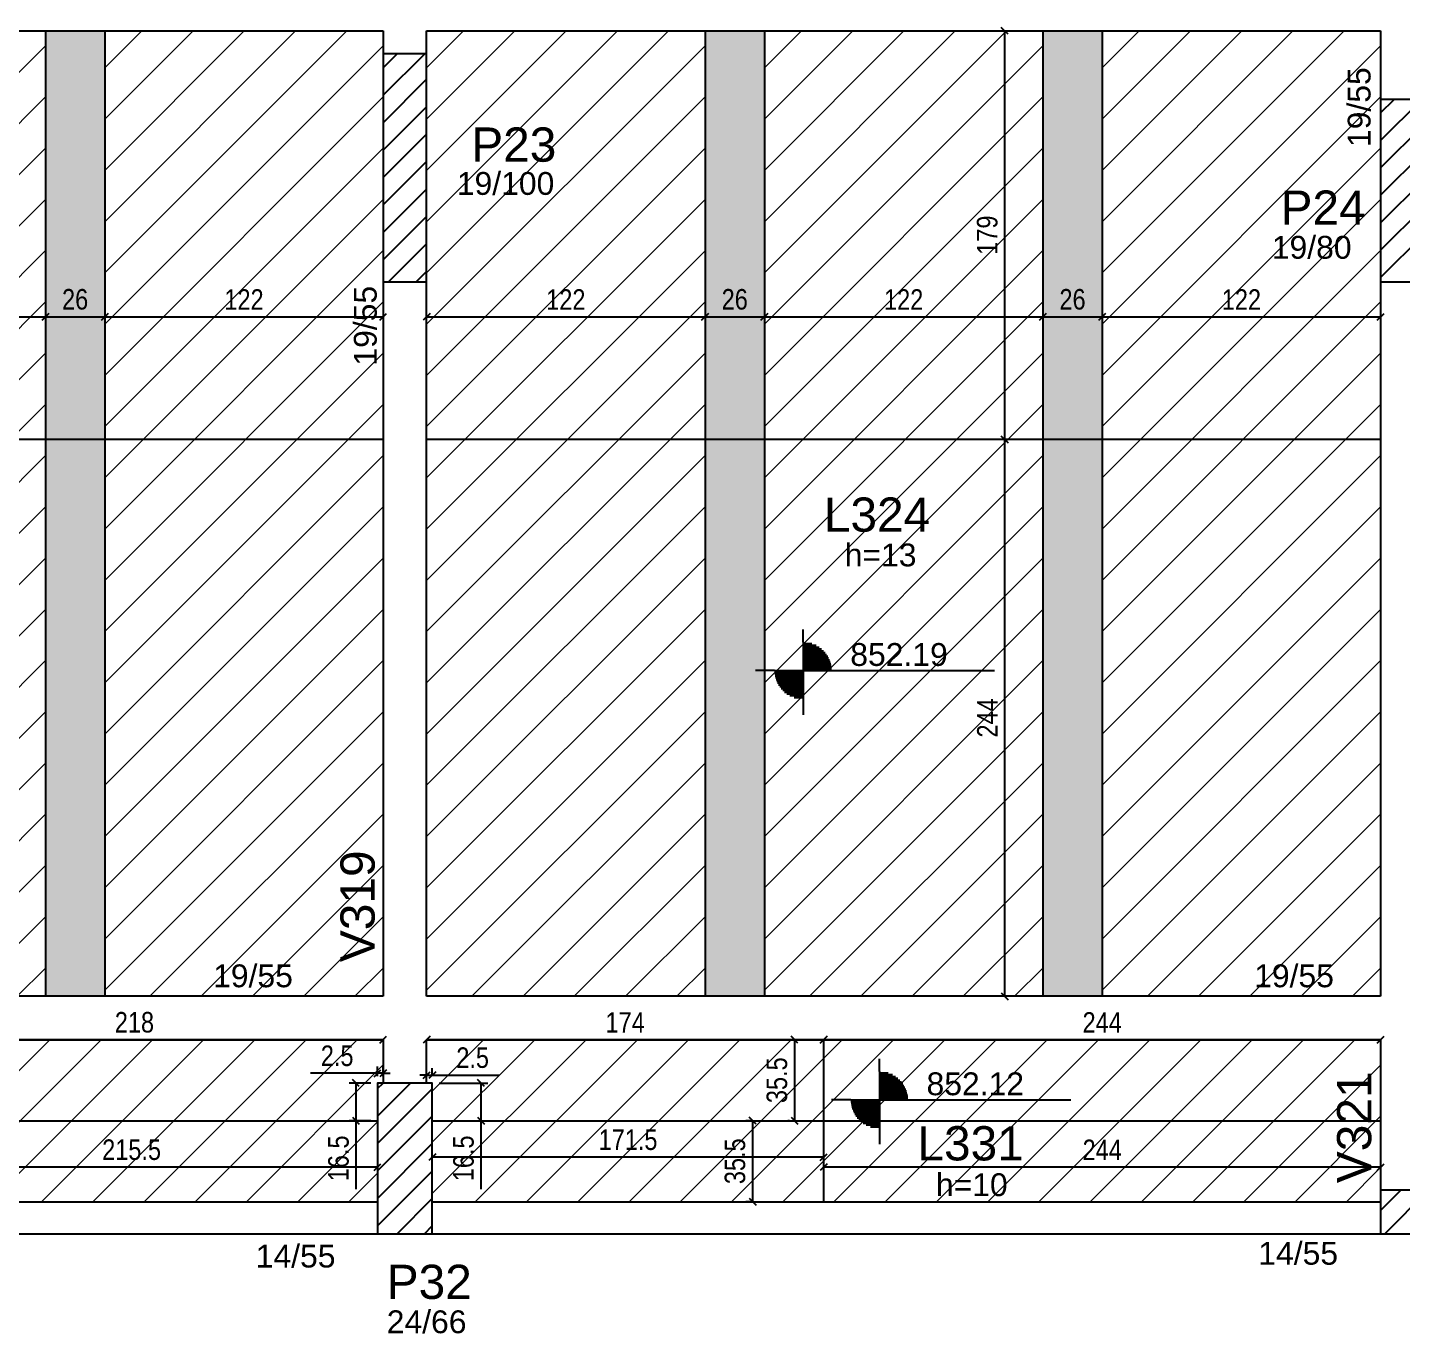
# Model space of a CAD drawing. Header units: millimetres. Extents: x 2659 to 6265, y 1520 to 2860.
# Drawn here: x 4740 to 5342, y 1520 to 2092 of the extents above; entities that cross this region are included whole.
import ezdxf

# ---------------------------------------------------------------- set-up
doc = ezdxf.new("R2010")
doc.units = ezdxf.units.MM
for name, color, linetype in [('3', 3, 'Continuous'), ('4', 4, 'Continuous'), ('7', 7, 'Continuous'), ('9', 9, 'Continuous'), ('Painéis', 200, 'Continuous')]:
    doc.layers.add(name, color=color, linetype=linetype)
doc.layers.add('Hachura', color=251, linetype='Continuous', lineweight=9)
doc.layers.add('REAPROVEITAMENTO', color=251, linetype='Continuous', lineweight=9)
doc.styles.add('COTA TECNICA-50', font='techl___.ttf', dxfattribs={"height": 9})
doc.styles.get("Standard").update_dxf_attribs({"font": 'arial.ttf'})
doc.dimstyles.new('COTA PAINEL-50', dxfattribs={"dimtxt": 9, "dimasz": 3, "dimexe": 3, "dimexo": 3, "dimgap": 3, "dimtad": 1, "dimdec": 1, "dimzin": 12, "dimdsep": 46, "dimtxsty": 'COTA TECNICA-50', "dimblk1": 'OBLIQUE', "dimblk2": 'OBLIQUE', "dimsah": 1, "dimcen": 0.9, "dimclrd": 4, "dimclre": 4, "dimclrt": 240, "dimadec": 1, "dimazin": 3, "dimtfac": 1, "dimtdec": 1, "dimtmove": 0, "dimatfit": 3, "dimfxl": 1, "dimtolj": 1, "dimtzin": 12, "dimarcsym": 0})

# ---------------------------------------------------------------- blocks, each defined once
blk = doc.blocks.new('_Oblique')
at = {"color": 0, "linetype": 'ByBlock', "lineweight": -2}
blk.add_line((-0.5, -0.5), (0.5, 0.5), dxfattribs=at)
blk = doc.blocks.new('*D76')
at = {"layer": 'Defpoints', "color": 0, "transparency": 16777216}
for p in [(4626.08, 1965.69), (4748.08, 1965.69), (4748.08, 1965.69)]:
    blk.add_point(p, dxfattribs=at)
at = {"layer": 'Painéis', "color": 4, "lineweight": -2, "transparency": 16777216}
blk.add_line((4626.08, 1965.69), (4748.08, 1965.69), dxfattribs=at)
at = {"layer": 'Painéis', "color": 4, "lineweight": -2, "transparency": 16777216, "xscale": 3, "yscale": 3, "zscale": 3, "rotation": 180}
blk.add_blockref('_Oblique', (4626.08, 1965.69), dxfattribs=at)
at = {"layer": 'Painéis', "color": 4, "lineweight": -2, "transparency": 16777216, "xscale": 3, "yscale": 3, "zscale": 3}
blk.add_blockref('_Oblique', (4748.08, 1965.69), dxfattribs=at)
at = {"layer": 'Painéis', "color": 240, "transparency": 16777216, "insert": (4687.08, 1973.24), "char_height": 9, "attachment_point": 5, "style": 'COTA TECNICA-50'}
blk.add_mtext('\\A1;122', dxfattribs=at)
blk = doc.blocks.new('*D77')
at = {"layer": 'Defpoints', "color": 0, "transparency": 16777216}
for p in [(4748.08, 1965.69), (4774.08, 1965.69), (4774.08, 1965.69)]:
    blk.add_point(p, dxfattribs=at)
at = {"layer": 'Painéis', "color": 4, "lineweight": -2, "transparency": 16777216}
blk.add_line((4748.08, 1965.69), (4774.08, 1965.69), dxfattribs=at)
at = {"layer": 'Painéis', "color": 4, "lineweight": -2, "transparency": 16777216, "xscale": 3, "yscale": 3, "zscale": 3, "rotation": 180}
blk.add_blockref('_Oblique', (4748.08, 1965.69), dxfattribs=at)
at = {"layer": 'Painéis', "color": 4, "lineweight": -2, "transparency": 16777216, "xscale": 3, "yscale": 3, "zscale": 3}
blk.add_blockref('_Oblique', (4774.08, 1965.69), dxfattribs=at)
at = {"layer": 'Painéis', "color": 240, "transparency": 16777216, "insert": (4761.08, 1973.28), "char_height": 9, "attachment_point": 5, "style": 'COTA TECNICA-50'}
blk.add_mtext('\\A1;26', dxfattribs=at)
blk = doc.blocks.new('*D78')
at = {"layer": 'Defpoints', "color": 0, "transparency": 16777216}
for p in [(4774.08, 1965.69), (4896.07, 1965.69), (4896.07, 1965.69)]:
    blk.add_point(p, dxfattribs=at)
at = {"layer": 'Painéis', "color": 4, "lineweight": -2, "transparency": 16777216}
blk.add_line((4774.08, 1965.69), (4896.07, 1965.69), dxfattribs=at)
at = {"layer": 'Painéis', "color": 4, "lineweight": -2, "transparency": 16777216, "xscale": 3, "yscale": 3, "zscale": 3, "rotation": 180}
blk.add_blockref('_Oblique', (4774.08, 1965.69), dxfattribs=at)
at = {"layer": 'Painéis', "color": 4, "lineweight": -2, "transparency": 16777216, "xscale": 3, "yscale": 3, "zscale": 3}
blk.add_blockref('_Oblique', (4896.07, 1965.69), dxfattribs=at)
at = {"layer": 'Painéis', "color": 240, "transparency": 16777216, "insert": (4835.07, 1973.24), "char_height": 9, "attachment_point": 5, "style": 'COTA TECNICA-50'}
blk.add_mtext('\\A1;122', dxfattribs=at)
blk = doc.blocks.new('*D81')
at = {"layer": 'Defpoints', "color": 0, "transparency": 16777216}
for p in [(4915.07, 1965.69), (5037.08, 1965.69), (5037.08, 1965.69)]:
    blk.add_point(p, dxfattribs=at)
at = {"layer": 'Painéis', "color": 4, "lineweight": -2, "transparency": 16777216}
blk.add_line((4915.07, 1965.69), (5037.08, 1965.69), dxfattribs=at)
at = {"layer": 'Painéis', "color": 4, "lineweight": -2, "transparency": 16777216, "xscale": 3, "yscale": 3, "zscale": 3, "rotation": 180}
blk.add_blockref('_Oblique', (4915.07, 1965.69), dxfattribs=at)
at = {"layer": 'Painéis', "color": 4, "lineweight": -2, "transparency": 16777216, "xscale": 3, "yscale": 3, "zscale": 3}
blk.add_blockref('_Oblique', (5037.08, 1965.69), dxfattribs=at)
at = {"layer": 'Painéis', "color": 240, "transparency": 16777216, "insert": (4976.07, 1973.24), "char_height": 9, "attachment_point": 5, "style": 'COTA TECNICA-50'}
blk.add_mtext('\\A1;122', dxfattribs=at)
blk = doc.blocks.new('*D82')
at = {"layer": 'Defpoints', "color": 0, "transparency": 16777216}
for p in [(5037.08, 1965.69), (5063.08, 1965.69), (5063.08, 1965.69)]:
    blk.add_point(p, dxfattribs=at)
at = {"layer": 'Painéis', "color": 4, "lineweight": -2, "transparency": 16777216}
blk.add_line((5037.08, 1965.69), (5063.08, 1965.69), dxfattribs=at)
at = {"layer": 'Painéis', "color": 4, "lineweight": -2, "transparency": 16777216, "xscale": 3, "yscale": 3, "zscale": 3, "rotation": 180}
blk.add_blockref('_Oblique', (5037.08, 1965.69), dxfattribs=at)
at = {"layer": 'Painéis', "color": 4, "lineweight": -2, "transparency": 16777216, "xscale": 3, "yscale": 3, "zscale": 3}
blk.add_blockref('_Oblique', (5063.08, 1965.69), dxfattribs=at)
at = {"layer": 'Painéis', "color": 240, "transparency": 16777216, "insert": (5050.08, 1973.28), "char_height": 9, "attachment_point": 5, "style": 'COTA TECNICA-50'}
blk.add_mtext('\\A1;26', dxfattribs=at)
blk = doc.blocks.new('*D83')
at = {"layer": 'Defpoints', "color": 0, "transparency": 16777216}
for p in [(5063.08, 1965.69), (5185.08, 1965.69), (5185.08, 1965.69)]:
    blk.add_point(p, dxfattribs=at)
at = {"layer": 'Painéis', "color": 4, "lineweight": -2, "transparency": 16777216}
blk.add_line((5063.08, 1965.69), (5185.08, 1965.69), dxfattribs=at)
at = {"layer": 'Painéis', "color": 4, "lineweight": -2, "transparency": 16777216, "xscale": 3, "yscale": 3, "zscale": 3, "rotation": 180}
blk.add_blockref('_Oblique', (5063.08, 1965.69), dxfattribs=at)
at = {"layer": 'Painéis', "color": 4, "lineweight": -2, "transparency": 16777216, "xscale": 3, "yscale": 3, "zscale": 3}
blk.add_blockref('_Oblique', (5185.08, 1965.69), dxfattribs=at)
at = {"layer": 'Painéis', "color": 240, "transparency": 16777216, "insert": (5124.08, 1973.24), "char_height": 9, "attachment_point": 5, "style": 'COTA TECNICA-50'}
blk.add_mtext('\\A1;122', dxfattribs=at)
blk = doc.blocks.new('*D84')
at = {"layer": 'Defpoints', "color": 0, "transparency": 16777216}
for p in [(5185.08, 1965.69), (5211.08, 1965.69), (5211.08, 1965.69)]:
    blk.add_point(p, dxfattribs=at)
at = {"layer": 'Painéis', "color": 4, "lineweight": -2, "transparency": 16777216}
blk.add_line((5185.08, 1965.69), (5211.08, 1965.69), dxfattribs=at)
at = {"layer": 'Painéis', "color": 4, "lineweight": -2, "transparency": 16777216, "xscale": 3, "yscale": 3, "zscale": 3, "rotation": 180}
blk.add_blockref('_Oblique', (5185.08, 1965.69), dxfattribs=at)
at = {"layer": 'Painéis', "color": 4, "lineweight": -2, "transparency": 16777216, "xscale": 3, "yscale": 3, "zscale": 3}
blk.add_blockref('_Oblique', (5211.08, 1965.69), dxfattribs=at)
at = {"layer": 'Painéis', "color": 240, "transparency": 16777216, "insert": (5198.08, 1973.28), "char_height": 9, "attachment_point": 5, "style": 'COTA TECNICA-50'}
blk.add_mtext('\\A1;26', dxfattribs=at)
blk = doc.blocks.new('*D85')
at = {"layer": 'Defpoints', "color": 0, "transparency": 16777216}
for p in [(5211.08, 1965.69), (5333.07, 1965.69), (5333.07, 1965.69)]:
    blk.add_point(p, dxfattribs=at)
at = {"layer": 'Painéis', "color": 4, "lineweight": -2, "transparency": 16777216}
blk.add_line((5211.08, 1965.69), (5333.07, 1965.69), dxfattribs=at)
at = {"layer": 'Painéis', "color": 4, "lineweight": -2, "transparency": 16777216, "xscale": 3, "yscale": 3, "zscale": 3, "rotation": 180}
blk.add_blockref('_Oblique', (5211.08, 1965.69), dxfattribs=at)
at = {"layer": 'Painéis', "color": 4, "lineweight": -2, "transparency": 16777216, "xscale": 3, "yscale": 3, "zscale": 3}
blk.add_blockref('_Oblique', (5333.07, 1965.69), dxfattribs=at)
at = {"layer": 'Painéis', "color": 240, "transparency": 16777216, "insert": (5272.07, 1973.24), "char_height": 9, "attachment_point": 5, "style": 'COTA TECNICA-50'}
blk.add_mtext('\\A1;122', dxfattribs=at)
blk = doc.blocks.new('*D86')
at = {"layer": 'Defpoints', "color": 0, "transparency": 16777216}
for p in [(5168.33, 2090.94), (5168.33, 1911.94), (5168.33, 1911.94)]:
    blk.add_point(p, dxfattribs=at)
at = {"layer": 'Painéis', "color": 4, "lineweight": -2, "transparency": 16777216}
blk.add_line((5168.33, 2090.94), (5168.33, 1911.94), dxfattribs=at)
at = {"layer": 'Painéis', "color": 4, "lineweight": -2, "transparency": 16777216, "xscale": 3, "yscale": 3, "zscale": 3}
for p, rotation in [((5168.33, 2090.94), 90), ((5168.33, 1911.94), 270)]:
    blk.add_blockref('_Oblique', p, dxfattribs=dict(at, rotation=rotation))
at = {"layer": 'Painéis', "color": 240, "transparency": 16777216, "insert": (5160.73, 2001.44), "char_height": 9, "attachment_point": 5, "rotation": 90, "style": 'COTA TECNICA-50'}
blk.add_mtext('\\A1;179', dxfattribs=at)
blk = doc.blocks.new('*D87')
at = {"layer": 'Defpoints', "color": 0, "transparency": 16777216}
for p in [(5168.33, 1911.94), (5168.33, 1667.94), (5168.33, 1667.94)]:
    blk.add_point(p, dxfattribs=at)
at = {"layer": 'Painéis', "color": 4, "lineweight": -2, "transparency": 16777216}
blk.add_line((5168.33, 1911.94), (5168.33, 1667.94), dxfattribs=at)
at = {"layer": 'Painéis', "color": 4, "lineweight": -2, "transparency": 16777216, "xscale": 3, "yscale": 3, "zscale": 3}
for p, rotation in [((5168.33, 1911.94), 90), ((5168.33, 1667.94), 270)]:
    blk.add_blockref('_Oblique', p, dxfattribs=dict(at, rotation=rotation))
at = {"layer": 'Painéis', "color": 240, "transparency": 16777216, "insert": (5160.76, 1789.94), "char_height": 9, "attachment_point": 5, "rotation": 90, "style": 'COTA TECNICA-50'}
blk.add_mtext('\\A1;244', dxfattribs=at)
blk = doc.blocks.new('*D109')
at = {"layer": 'Defpoints', "color": 0, "transparency": 16777216}
for p in [(4678.07, 1593.1), (4678.07, 1593.1), (4893.57, 1593.1)]:
    blk.add_point(p, dxfattribs=at)
at = {"layer": 'Painéis', "color": 4, "lineweight": -2, "transparency": 16777216}
blk.add_line((4893.57, 1593.1), (4678.07, 1593.1), dxfattribs=at)
at = {"layer": 'Painéis', "color": 4, "lineweight": -2, "transparency": 16777216, "xscale": 3, "yscale": 3, "zscale": 3, "rotation": 180}
blk.add_blockref('_Oblique', (4678.07, 1593.1), dxfattribs=at)
at = {"layer": 'Painéis', "color": 4, "lineweight": -2, "transparency": 16777216, "xscale": 3, "yscale": 3, "zscale": 3}
blk.add_blockref('_Oblique', (4893.57, 1593.1), dxfattribs=at)
at = {"layer": 'Painéis', "color": 240, "transparency": 16777216, "insert": (4785.82, 1600.69), "char_height": 9, "attachment_point": 5, "style": 'COTA TECNICA-50'}
blk.add_mtext('\\A1;215.5', dxfattribs=at)
blk = doc.blocks.new('*D206')
at = {"layer": 'Defpoints', "color": 0, "transparency": 16777216}
for p in [(4678.07, 1648.94), (4678.07, 1648.94), (4896.07, 1648.94)]:
    blk.add_point(p, dxfattribs=at)
at = {"layer": 'Painéis', "color": 4, "lineweight": -2, "transparency": 16777216}
blk.add_line((4896.07, 1648.94), (4678.07, 1648.94), dxfattribs=at)
at = {"layer": 'Painéis', "color": 4, "lineweight": -2, "transparency": 16777216, "xscale": 3, "yscale": 3, "zscale": 3, "rotation": 180}
blk.add_blockref('_Oblique', (4678.07, 1648.94), dxfattribs=at)
at = {"layer": 'Painéis', "color": 4, "lineweight": -2, "transparency": 16777216, "xscale": 3, "yscale": 3, "zscale": 3}
blk.add_blockref('_Oblique', (4896.07, 1648.94), dxfattribs=at)
at = {"layer": 'Painéis', "color": 240, "transparency": 16777216, "insert": (4787.07, 1656.52), "char_height": 9, "attachment_point": 5, "style": 'COTA TECNICA-50'}
blk.add_mtext('\\A1;218', dxfattribs=at)
blk = doc.blocks.new('*D52')
at = {"layer": 'Defpoints', "color": 0, "transparency": 16777216}
for p in [(4893.57, 1634.24), (4893.57, 1629.94), (4896.07, 1629.94)]:
    blk.add_point(p, dxfattribs=at)
at = {"layer": 'Painéis', "color": 4, "lineweight": -2, "transparency": 16777216}
for p, q in [((4893.57, 1634.24), (4864.21, 1634.24)), ((4893.57, 1632.94), (4893.57, 1637.24)), ((4896.07, 1634.24), (4893.57, 1634.24)), ((4896.07, 1632.94), (4896.07, 1637.24)), ((4896.07, 1634.24), (4899.07, 1634.24))]:
    blk.add_line(p, q, dxfattribs=at)
at = {"layer": 'Painéis', "color": 4, "lineweight": -2, "transparency": 16777216, "xscale": 3, "yscale": 3, "zscale": 3}
blk.add_blockref('_Oblique', (4893.57, 1634.24), dxfattribs=at)
at = {"layer": 'Painéis', "color": 4, "lineweight": -2, "transparency": 16777216, "xscale": 3, "yscale": 3, "zscale": 3, "rotation": 180}
blk.add_blockref('_Oblique', (4896.07, 1634.24), dxfattribs=at)
at = {"layer": 'Painéis', "color": 240, "transparency": 16777216, "insert": (4875.89, 1641.84), "char_height": 9, "attachment_point": 5, "style": 'COTA TECNICA-50'}
blk.add_mtext('\\A1;2.5', dxfattribs=at)
blk = doc.blocks.new('*D192')
at = {"layer": 'Defpoints', "color": 0, "transparency": 16777216}
for p in [(4893.57, 1629.94), (4884.1, 1613.44), (4893.57, 1613.44)]:
    blk.add_point(p, dxfattribs=at)
at = {"layer": 'Painéis', "color": 4, "lineweight": -2, "transparency": 16777216}
for p, q in [((4890.57, 1629.94), (4881.1, 1629.94)), ((4884.1, 1629.94), (4884.1, 1613.44)), ((4890.57, 1613.44), (4881.1, 1613.44)), ((4884.1, 1613.44), (4884.1, 1583.47))]:
    blk.add_line(p, q, dxfattribs=at)
at = {"layer": 'Painéis', "color": 4, "lineweight": -2, "transparency": 16777216, "xscale": 3, "yscale": 3, "zscale": 3}
for p, rotation in [((4884.1, 1629.94), 90), ((4884.1, 1613.44), 270)]:
    blk.add_blockref('_Oblique', p, dxfattribs=dict(at, rotation=rotation))
at = {"layer": 'Painéis', "color": 240, "transparency": 16777216, "insert": (4876.5, 1596.95), "char_height": 9, "attachment_point": 5, "rotation": 90, "style": 'COTA TECNICA-50'}
blk.add_mtext('\\A1;16.5', dxfattribs=at)
blk = doc.blocks.new('*D53')
at = {"layer": 'Defpoints', "color": 0, "transparency": 16777216}
for p in [(5089.07, 1593.1), (5089.07, 1593.1), (5333.07, 1593.1)]:
    blk.add_point(p, dxfattribs=at)
at = {"layer": 'Painéis', "color": 4, "lineweight": -2, "transparency": 16777216}
blk.add_line((5333.07, 1593.1), (5089.07, 1593.1), dxfattribs=at)
at = {"layer": 'Painéis', "color": 4, "lineweight": -2, "transparency": 16777216, "xscale": 3, "yscale": 3, "zscale": 3, "rotation": 180}
blk.add_blockref('_Oblique', (5089.07, 1593.1), dxfattribs=at)
at = {"layer": 'Painéis', "color": 4, "lineweight": -2, "transparency": 16777216, "xscale": 3, "yscale": 3, "zscale": 3}
blk.add_blockref('_Oblique', (5333.07, 1593.1), dxfattribs=at)
at = {"layer": 'Painéis', "color": 240, "transparency": 16777216, "insert": (5211.07, 1600.66), "char_height": 9, "attachment_point": 5, "style": 'COTA TECNICA-50'}
blk.add_mtext('\\A1;244', dxfattribs=at)
blk = doc.blocks.new('*D54')
at = {"layer": 'Defpoints', "color": 0, "transparency": 16777216}
for p in [(4917.57, 1597.46), (4917.57, 1597.46), (5089.07, 1597.46)]:
    blk.add_point(p, dxfattribs=at)
at = {"layer": 'Painéis', "color": 4, "lineweight": -2, "transparency": 16777216}
blk.add_line((5089.07, 1597.46), (4917.57, 1597.46), dxfattribs=at)
at = {"layer": 'Painéis', "color": 4, "lineweight": -2, "transparency": 16777216, "xscale": 3, "yscale": 3, "zscale": 3, "rotation": 180}
blk.add_blockref('_Oblique', (4917.57, 1597.46), dxfattribs=at)
at = {"layer": 'Painéis', "color": 4, "lineweight": -2, "transparency": 16777216, "xscale": 3, "yscale": 3, "zscale": 3}
blk.add_blockref('_Oblique', (5089.07, 1597.46), dxfattribs=at)
at = {"layer": 'Painéis', "color": 240, "transparency": 16777216, "insert": (5003.32, 1605.06), "char_height": 9, "attachment_point": 5, "style": 'COTA TECNICA-50'}
blk.add_mtext('\\A1;171.5', dxfattribs=at)
blk = doc.blocks.new('*D55')
at = {"layer": 'Defpoints', "color": 0, "transparency": 16777216}
for p in [(5077.04, 1648.94), (5076.28, 1613.44), (5077.04, 1613.44)]:
    blk.add_point(p, dxfattribs=at)
at = {"layer": 'Painéis', "color": 4, "lineweight": -2, "transparency": 16777216}
for p, q in [((5074.04, 1648.94), (5073.28, 1648.94)), ((5076.28, 1648.94), (5076.28, 1613.44)), ((5074.04, 1613.44), (5073.28, 1613.44))]:
    blk.add_line(p, q, dxfattribs=at)
at = {"layer": 'Painéis', "color": 4, "lineweight": -2, "transparency": 16777216, "xscale": 3, "yscale": 3, "zscale": 3}
for p, rotation in [((5076.28, 1648.94), 90), ((5076.28, 1613.44), 270)]:
    blk.add_blockref('_Oblique', p, dxfattribs=dict(at, rotation=rotation))
at = {"layer": 'Painéis', "color": 240, "transparency": 16777216, "insert": (5068.59, 1631.19), "char_height": 9, "attachment_point": 5, "rotation": 90, "style": 'COTA TECNICA-50'}
blk.add_mtext('\\A1;35.5', dxfattribs=at)
blk = doc.blocks.new('*D56')
at = {"layer": 'Defpoints', "color": 0, "transparency": 16777216}
for p in [(5059.8, 1613.44), (5057.91, 1577.94), (5059.8, 1577.94)]:
    blk.add_point(p, dxfattribs=at)
at = {"layer": 'Painéis', "color": 4, "lineweight": -2, "transparency": 16777216}
for p, q in [((5056.8, 1613.44), (5054.91, 1613.44)), ((5057.91, 1613.44), (5057.91, 1577.94)), ((5056.8, 1577.94), (5054.91, 1577.94))]:
    blk.add_line(p, q, dxfattribs=at)
at = {"layer": 'Painéis', "color": 4, "lineweight": -2, "transparency": 16777216, "xscale": 3, "yscale": 3, "zscale": 3}
for p, rotation in [((5057.91, 1613.44), 90), ((5057.91, 1577.94), 270)]:
    blk.add_blockref('_Oblique', p, dxfattribs=dict(at, rotation=rotation))
at = {"layer": 'Painéis', "color": 240, "transparency": 16777216, "insert": (5050.21, 1595.69), "char_height": 9, "attachment_point": 5, "rotation": 90, "style": 'COTA TECNICA-50'}
blk.add_mtext('\\A1;35.5', dxfattribs=at)
blk = doc.blocks.new('*D193')
at = {"layer": 'Defpoints', "color": 0, "transparency": 16777216}
for p in [(5089.07, 1648.94), (5089.07, 1648.94), (5333.07, 1648.94)]:
    blk.add_point(p, dxfattribs=at)
at = {"layer": 'Painéis', "color": 4, "lineweight": -2, "transparency": 16777216}
blk.add_line((5333.07, 1648.94), (5089.07, 1648.94), dxfattribs=at)
at = {"layer": 'Painéis', "color": 4, "lineweight": -2, "transparency": 16777216, "xscale": 3, "yscale": 3, "zscale": 3, "rotation": 180}
blk.add_blockref('_Oblique', (5089.07, 1648.94), dxfattribs=at)
at = {"layer": 'Painéis', "color": 4, "lineweight": -2, "transparency": 16777216, "xscale": 3, "yscale": 3, "zscale": 3}
blk.add_blockref('_Oblique', (5333.07, 1648.94), dxfattribs=at)
at = {"layer": 'Painéis', "color": 240, "transparency": 16777216, "insert": (5211.07, 1656.5), "char_height": 9, "attachment_point": 5, "style": 'COTA TECNICA-50'}
blk.add_mtext('\\A1;244', dxfattribs=at)
blk = doc.blocks.new('*D57')
at = {"layer": 'Defpoints', "color": 0, "transparency": 16777216}
for p in [(4915.07, 1648.94), (4915.07, 1648.94), (5089.07, 1648.94)]:
    blk.add_point(p, dxfattribs=at)
at = {"layer": 'Painéis', "color": 4, "lineweight": -2, "transparency": 16777216}
blk.add_line((5089.07, 1648.94), (4915.07, 1648.94), dxfattribs=at)
at = {"layer": 'Painéis', "color": 4, "lineweight": -2, "transparency": 16777216, "xscale": 3, "yscale": 3, "zscale": 3, "rotation": 180}
blk.add_blockref('_Oblique', (4915.07, 1648.94), dxfattribs=at)
at = {"layer": 'Painéis', "color": 4, "lineweight": -2, "transparency": 16777216, "xscale": 3, "yscale": 3, "zscale": 3}
blk.add_blockref('_Oblique', (5089.07, 1648.94), dxfattribs=at)
at = {"layer": 'Painéis', "color": 240, "transparency": 16777216, "insert": (5002.07, 1656.5), "char_height": 9, "attachment_point": 5, "style": 'COTA TECNICA-50'}
blk.add_mtext('\\A1;174', dxfattribs=at)
blk = doc.blocks.new('*D58')
at = {"layer": 'Defpoints', "color": 0, "transparency": 16777216}
for p in [(4917.57, 1633.42), (4915.07, 1629.94), (4917.57, 1629.94)]:
    blk.add_point(p, dxfattribs=at)
at = {"layer": 'Painéis', "color": 4, "lineweight": -2, "transparency": 16777216}
for p, q in [((4915.07, 1633.42), (4912.07, 1633.42)), ((4915.07, 1632.94), (4915.07, 1636.42)), ((4915.07, 1633.42), (4917.57, 1633.42)), ((4917.57, 1632.94), (4917.57, 1636.42)), ((4917.57, 1633.42), (4946.92, 1633.42))]:
    blk.add_line(p, q, dxfattribs=at)
at = {"layer": 'Painéis', "color": 4, "lineweight": -2, "transparency": 16777216, "xscale": 3, "yscale": 3, "zscale": 3}
blk.add_blockref('_Oblique', (4915.07, 1633.42), dxfattribs=at)
at = {"layer": 'Painéis', "color": 4, "lineweight": -2, "transparency": 16777216, "xscale": 3, "yscale": 3, "zscale": 3, "rotation": 180}
blk.add_blockref('_Oblique', (4917.57, 1633.42), dxfattribs=at)
at = {"layer": 'Painéis', "color": 240, "transparency": 16777216, "insert": (4935.24, 1641.02), "char_height": 9, "attachment_point": 5, "style": 'COTA TECNICA-50'}
blk.add_mtext('\\A1;2.5', dxfattribs=at)
blk = doc.blocks.new('*D194')
at = {"layer": 'Defpoints', "color": 0, "transparency": 16777216}
for p in [(4917.57, 1629.94), (4917.57, 1613.44), (4938.87, 1613.44)]:
    blk.add_point(p, dxfattribs=at)
at = {"layer": 'Painéis', "color": 4, "lineweight": -2, "transparency": 16777216}
for p, q in [((4920.57, 1629.94), (4941.87, 1629.94)), ((4938.87, 1629.94), (4938.87, 1613.44)), ((4920.57, 1613.44), (4941.87, 1613.44)), ((4938.87, 1613.44), (4938.87, 1583.47))]:
    blk.add_line(p, q, dxfattribs=at)
at = {"layer": 'Painéis', "color": 4, "lineweight": -2, "transparency": 16777216, "xscale": 3, "yscale": 3, "zscale": 3}
for p, rotation in [((4938.87, 1629.94), 90), ((4938.87, 1613.44), 270)]:
    blk.add_blockref('_Oblique', p, dxfattribs=dict(at, rotation=rotation))
at = {"layer": 'Painéis', "color": 240, "transparency": 16777216, "insert": (4931.27, 1596.95), "char_height": 9, "attachment_point": 5, "rotation": 90, "style": 'COTA TECNICA-50'}
blk.add_mtext('\\A1;16.5', dxfattribs=at)

msp = doc.modelspace()

# ---------------------------------------------------------------- hatches: boundary and pattern name
at = {"layer": 'Hachura', "linetype": 'ByBlock'}
h = msp.add_hatch(color=256, dxfattribs=at)
h.dxf.hatch_style = 1
h.paths.add_polyline_path([(4748.08, 1667.94), (4774.08, 1667.94), (4774.08, 2090.94), (4748.08, 2090.94)])
h = msp.add_hatch(color=256, dxfattribs=at)
h.dxf.hatch_style = 1
h.paths.add_polyline_path([(5037.08, 1667.94), (5063.08, 1667.94), (5063.08, 2090.94), (5037.08, 2090.94)])
h = msp.add_hatch(color=256, dxfattribs=at)
h.dxf.hatch_style = 1
h.paths.add_polyline_path([(5185.08, 1667.94), (5211.08, 1667.94), (5211.08, 2090.94), (5185.08, 2090.94)])
at = {"layer": 'REAPROVEITAMENTO', "linetype": 'ByBlock'}
h = msp.add_hatch(dxfattribs=at)
h.set_pattern_fill('ANSI31', color=256, scale=5, style=2)
h.set_pattern_definition([(45, (-1911.682, -85.18), (-11.22532, 11.22532), [])])
h.paths.add_polyline_path([(4748.08, 1667.94), (4626.08, 1667.94), (4626.08, 2090.94), (4748.08, 2090.94)])
h = msp.add_hatch(dxfattribs=at)
h.set_pattern_fill('ANSI31', color=256, scale=5, style=2)
h.set_pattern_definition([(45, (-1763.682, -85.18), (-11.22532, 11.22532), [])])
h.paths.add_polyline_path([(4896.08, 1667.94), (4774.08, 1667.94), (4774.08, 2090.94), (4896.08, 2090.94)])
h = msp.add_hatch(dxfattribs=at)
h.set_pattern_fill('ANSI31', color=256, scale=5, style=2)
h.set_pattern_definition([(45, (-1622.69, -85.18), (-11.22532, 11.22532), [])])
h.paths.add_polyline_path([(5037.07, 1667.94), (4915.07, 1667.94), (4915.07, 2090.94), (5037.07, 2090.94)])
h = msp.add_hatch(dxfattribs=at)
h.set_pattern_fill('ANSI31', color=256, scale=5, style=2)
h.set_pattern_definition([(45, (-1474.682, -85.18), (-11.22532, 11.22532), [])])
h.paths.add_polyline_path([(5185.08, 1667.94), (5063.08, 1667.94), (5063.08, 2090.94), (5185.08, 2090.94)])
h = msp.add_hatch(dxfattribs=at)
h.set_pattern_fill('ANSI31', color=256, scale=5, style=2)
h.set_pattern_definition([(45, (-1326.682, -85.18), (-11.22532, 11.22532), [])])
h.paths.add_polyline_path([(5333.08, 1667.94), (5211.08, 1667.94), (5211.08, 2090.94), (5333.08, 2090.94)])
h = msp.add_hatch(dxfattribs=at)
h.set_pattern_fill('ANSI31', color=256, scale=5, style=2)
h.set_pattern_definition([(45, (-1938.69, -527.18), (-11.22532, 11.22532), [])])
h.paths.add_polyline_path([(4895.87, 1629.94), (4893.37, 1629.94), (4893.57, 1577.94), (4480.57, 1577.94), (4480.57, 1648.94), (4896.07, 1648.94)])
h = msp.add_hatch(dxfattribs=at)
h.set_pattern_fill('ANSI31', color=256, scale=5, style=2)
h.set_pattern_definition([(45, (-1501.69, -527.18), (-11.22532, 11.22532), [])])
h.paths.add_polyline_path([(5333.07, 1577.94), (5333.07, 1648.94), (4917.57, 1648.94), (4917.57, 1577.94)])

# ---------------------------------------------------------------- linework, layer by layer
at = {"layer": '3', "linetype": 'Continuous'}
for p, q in [((4896.07, 2062.74), (4914.26, 2080.94)), ((4896.07, 2074.76), (4902.24, 2080.94)), ((4896.07, 2050.72), (4915.07, 2069.72)), ((5333.07, 2042.95), (5351.05, 2060.94)), ((5333.07, 2054.97), (5339.03, 2060.94)), ((4896.07, 2038.7), (4915.07, 2057.7)), ((5333.07, 2030.93), (5352.07, 2049.93)), ((4896.07, 2026.68), (4915.07, 2045.68)), ((5333.07, 2018.91), (5352.07, 2037.91)), ((4896.07, 2014.66), (4915.07, 2033.66)), ((5333.07, 2006.89), (5352.07, 2025.89)), ((4896.07, 2002.64), (4915.07, 2021.64)), ((5333.07, 1994.87), (5352.07, 2013.87)), ((4896.07, 1990.62), (4915.07, 2009.62)), ((5333.07, 1982.85), (5352.07, 2001.85)), ((4898.41, 1980.94), (4915.07, 1997.6)), ((4910.43, 1980.94), (4915.07, 1985.58)), ((5080.03, 1823.15), (5080.03, 1828.65)), ((5080.03, 1823.15), (5080.03, 1798.15)), ((5080.03, 1822.54), (5083.88, 1822.54)), ((5080.03, 1821.75), (5085.78, 1821.75)), ((5080.03, 1820.95), (5087.1, 1820.95)), ((5080.03, 1820.16), (5088.14, 1820.16)), ((5080.03, 1819.37), (5088.99, 1819.37)), ((5080.03, 1818.57), (5089.7, 1818.57)), ((5080.03, 1817.78), (5090.3, 1817.78)), ((5080.03, 1816.99), (5090.8, 1816.99)), ((5080.03, 1816.2), (5091.23, 1816.2)), ((5080.03, 1815.4), (5091.59, 1815.4)), ((5080.03, 1814.61), (5091.89, 1814.61)), ((5080.03, 1813.82), (5092.12, 1813.82)), ((5080.03, 1813.02), (5092.3, 1813.02)), ((5080.03, 1812.23), (5092.43, 1812.23)), ((5067.53, 1810.65), (5059.11, 1810.65)), ((5067.53, 1810.65), (5092.53, 1810.65)), ((5080.03, 1809.85), (5067.53, 1809.85)), ((5080.03, 1809.06), (5067.63, 1809.06)), ((5080.03, 1808.27), (5067.76, 1808.27)), ((5080.03, 1807.47), (5067.94, 1807.47)), ((5080.03, 1806.68), (5068.18, 1806.68)), ((5080.03, 1811.44), (5092.53, 1811.44)), ((5092.53, 1810.65), (5163.96, 1810.65)), ((5080.03, 1805.89), (5068.47, 1805.89)), ((5080.03, 1805.1), (5068.83, 1805.1)), ((5080.03, 1804.3), (5069.26, 1804.3)), ((5080.03, 1803.51), (5069.77, 1803.51)), ((5080.03, 1802.72), (5070.37, 1802.72)), ((5080.03, 1801.92), (5071.08, 1801.92)), ((5080.03, 1801.13), (5071.92, 1801.13)), ((5080.03, 1800.34), (5072.96, 1800.34)), ((5080.03, 1799.55), (5074.28, 1799.55)), ((5080.03, 1798.75), (5076.18, 1798.75)), ((5080.03, 1798.15), (5080.03, 1791.28)), ((5113.45, 1635.05), (5113.45, 1640.55)), ((5113.45, 1635.05), (5113.45, 1610.05)), ((5113.45, 1634.44), (5117.3, 1634.44)), ((5113.45, 1633.65), (5119.2, 1633.65)), ((5113.45, 1632.85), (5120.53, 1632.85)), ((5113.45, 1632.06), (5121.56, 1632.06)), ((4893.57, 1615.47), (4908.03, 1629.94)), ((4893.57, 1627.49), (4896.01, 1629.94)), ((4893.57, 1603.45), (4917.57, 1627.45)), ((5113.45, 1631.27), (5122.41, 1631.27)), ((5113.45, 1630.48), (5123.12, 1630.48)), ((5113.45, 1629.68), (5123.72, 1629.68)), ((5113.45, 1628.89), (5124.23, 1628.89)), ((5113.45, 1628.1), (5124.66, 1628.1)), ((5113.45, 1627.3), (5125.01, 1627.3)), ((5113.45, 1626.51), (5125.31, 1626.51)), ((5113.45, 1625.72), (5125.55, 1625.72)), ((5100.95, 1622.55), (5092.53, 1622.55)), ((5100.95, 1622.55), (5125.95, 1622.55)), ((5113.45, 1621.75), (5100.95, 1621.75)), ((5113.45, 1620.96), (5101.06, 1620.96)), ((5113.45, 1620.17), (5101.18, 1620.17)), ((5113.45, 1624.93), (5125.73, 1624.93)), ((5113.45, 1624.13), (5125.85, 1624.13)), ((5113.45, 1623.34), (5125.95, 1623.34)), ((5125.95, 1622.55), (5197.38, 1622.55)), ((4893.57, 1591.43), (4917.57, 1615.43)), ((5113.45, 1619.38), (5101.36, 1619.38)), ((5113.45, 1618.58), (5101.6, 1618.58)), ((5113.45, 1617.79), (5101.9, 1617.79)), ((5113.45, 1617), (5102.25, 1617)), ((5113.45, 1616.2), (5102.68, 1616.2)), ((5113.45, 1615.41), (5103.19, 1615.41)), ((5113.45, 1614.62), (5103.79, 1614.62)), ((5113.45, 1613.83), (5104.5, 1613.83)), ((5113.45, 1613.03), (5105.35, 1613.03)), ((5113.45, 1612.24), (5106.38, 1612.24)), ((5113.45, 1611.45), (5107.71, 1611.45)), ((5113.45, 1610.65), (5109.61, 1610.65)), ((5113.45, 1610.05), (5113.45, 1603.18)), ((4893.57, 1579.41), (4917.57, 1603.41)), ((4893.57, 1567.39), (4917.57, 1591.39)), ((4480.57, 1577.94), (4893.57, 1577.94)), ((4902.14, 1563.94), (4917.57, 1579.37)), ((4917.57, 1577.94), (5333.07, 1577.94)), ((5333.07, 1574.14), (5341.87, 1582.94)), ((5334.89, 1563.94), (5353.89, 1582.94)), ((4914.16, 1563.94), (4917.57, 1567.35)), ((4480.57, 1563.94), (4893.57, 1563.94)), ((4917.57, 1563.94), (5333.07, 1563.94))]:
    msp.add_line(p, q, dxfattribs=at)
for points in [[(4478.07, 2090.94), (4896.07, 2090.94)], [(4896.07, 2090.94), (4896.07, 2080.94)], [(4915.07, 2090.94), (5333.07, 2090.94)], [(4915.07, 2080.94), (4915.07, 2090.94)], [(5333.07, 2090.94), (5333.07, 2060.94)], [(4896.07, 1980.94), (4896.07, 1667.94)], [(4915.07, 1667.94), (4915.07, 1980.94)], [(5333.07, 1980.94), (5333.07, 1667.94)], [(4896.07, 1667.94), (4478.07, 1667.94)], [(5333.07, 1667.94), (4915.07, 1667.94)], [(4478.07, 1648.94), (4896.07, 1648.94)], [(4896.07, 1648.94), (4896.07, 1629.94)], [(4915.07, 1648.94), (5333.07, 1648.94)], [(4915.07, 1629.94), (4915.07, 1648.94)], [(5333.07, 1648.94), (5333.07, 1582.94)]]:
    msp.add_lwpolyline(points, dxfattribs=at)
at = {"layer": '7', "linetype": 'Continuous'}
for points in [[(4896.07, 1980.94), (4915.07, 1980.94), (4915.07, 2080.94), (4896.07, 2080.94), (4896.07, 1980.94)], [(5333.07, 1980.94), (5352.07, 1980.94), (5352.07, 2060.94), (5333.07, 2060.94), (5333.07, 1980.94)], [(4893.57, 1563.94), (4917.57, 1563.94), (4917.57, 1629.94), (4893.57, 1629.94), (4893.57, 1563.94)], [(5333.07, 1563.94), (5433.07, 1563.94), (5433.07, 1582.94), (5333.07, 1582.94), (5333.07, 1563.94)]]:
    msp.add_lwpolyline(points, dxfattribs=at)
at = {"layer": '9', "linetype": 'Continuous'}
msp.add_solid([(5333.07, 1890.94), (5333.07, 1890.94), (5333.07, 2090.94)], dxfattribs=at)
at = {"layer": 'Painéis'}
for p, q in [((4748.08, 2090.94), (4748.08, 1667.94)), ((4774.08, 2090.94), (4774.08, 1667.94)), ((5037.08, 2090.94), (5037.08, 1667.94)), ((5063.08, 2090.94), (5063.08, 1667.94)), ((5185.08, 2090.94), (5185.08, 1667.94)), ((5211.08, 2090.94), (5211.08, 1667.94)), ((4895.98, 1911.94), (4477.98, 1911.94)), ((5332.98, 1911.94), (4914.98, 1911.94)), ((5089.07, 1577.94), (5089.07, 1648.94)), ((4480.57, 1613.44), (4893.57, 1613.44)), ((4917.57, 1613.44), (5333.07, 1613.44))]:
    msp.add_line(p, q, dxfattribs=at)

# ---------------------------------------------------------------- texts
at = {"layer": '3', "linetype": 'Continuous'}
for p in [(5328.64, 2040.05), (4893.2, 1944.28)]:
    msp.add_text('19/55', height=10, rotation=90, dxfattribs=at).set_placement(p)
for s, p in [('19/100', (4928.31, 2019.1)), ('19/80', (5285.38, 1991.12)), ('h=13', (5098.26, 1856.33)), ('852.19', (5100.69, 1812.71)), ('19/55', (4821.54, 1671.92)), ('19/55', (5277.65, 1671.92)), ('852.12', (5134.11, 1624.61)), ('h=10', (5138.21, 1580.41)), ('14/55', (4840.2, 1549.12)), ('14/55', (5279.47, 1550.36)), ('24/66', (4897.6, 1520.34))]:
    msp.add_text(s, height=10, dxfattribs=at).set_placement(p)
at = {"layer": '4', "linetype": 'Continuous'}
for s, p in [('P23', (4934.64, 2033.63)), ('P24', (5289.23, 2006.01)), ('L324', (5089.12, 1871.5)), ('L331', (5130.11, 1596.04)), ('P32', (4897.6, 1535.34))]:
    msp.add_text(s, height=15, dxfattribs=at).set_placement(p)
for s, p in [('V319', (4892.32, 1682.94)), ('V321', (5328.96, 1586.08))]:
    msp.add_text(s, height=15, rotation=90, dxfattribs=at).set_placement(p)

# ---------------------------------------------------------------- dimensions: what is measured, and where the dimension line sits
at = {"layer": 'Painéis'}
for base, p1, p2, angle, picture, middle in [((5168.33, 1911.94), (5168.33, 2090.94), (5168.33, 1911.94), 90, '*D86', (5160.73, 2001.44)), ((5168.33, 1667.94), (5168.33, 1911.94), (5168.33, 1667.94), 90, '*D87', (5160.76, 1789.94)), ((4678.07, 1648.94), (4896.07, 1648.94), (4678.07, 1648.94), 180, '*D206', (4787.07, 1656.52)), ((4915.07, 1648.94), (5089.07, 1648.94), (4915.07, 1648.94), 180, '*D57', (5002.07, 1656.5)), ((5089.07, 1648.94), (5333.07, 1648.94), (5089.07, 1648.94), 180, '*D193', (5211.07, 1656.5)), ((5076.28, 1613.44), (5077.04, 1648.94), (5077.04, 1613.44), 270, '*D55', (5068.59, 1631.19)), ((4917.57, 1633.42), (4915.07, 1629.94), (4917.57, 1629.94), 180, '*D58', (4935.24, 1641.02)), ((4884.1, 1613.44), (4893.57, 1629.94), (4893.57, 1613.44), 90, '*D192', (4876.5, 1596.95)), ((4938.87, 1613.44), (4917.57, 1629.94), (4917.57, 1613.44), 90, '*D194', (4931.27, 1596.95)), ((5057.91, 1577.94), (5059.8, 1613.44), (5059.8, 1577.94), 270, '*D56', (5050.21, 1595.69))]:
    dim = msp.add_linear_dim(base=base, p1=p1, p2=p2, angle=angle, dimstyle='COTA PAINEL-50', dxfattribs=at)
    dim.commit()
    dim.dimension.update_dxf_attribs({"geometry": picture, "text_midpoint": middle})
for base, p1, p2, picture, middle in [((4748.08, 1965.69), (4626.08, 1965.69), (4748.08, 1965.69), '*D76', (4687.08, 1973.24)), ((4774.08, 1965.69), (4748.08, 1965.69), (4774.08, 1965.69), '*D77', (4761.08, 1973.28)), ((4896.07, 1965.69), (4774.08, 1965.69), (4896.07, 1965.69), '*D78', (4835.07, 1973.24)), ((5037.08, 1965.69), (4915.07, 1965.69), (5037.08, 1965.69), '*D81', (4976.07, 1973.24)), ((5063.08, 1965.69), (5037.08, 1965.69), (5063.08, 1965.69), '*D82', (5050.08, 1973.28)), ((5185.08, 1965.69), (5063.08, 1965.69), (5185.08, 1965.69), '*D83', (5124.08, 1973.24)), ((5211.08, 1965.69), (5185.08, 1965.69), (5211.08, 1965.69), '*D84', (5198.08, 1973.28)), ((5333.07, 1965.69), (5211.08, 1965.69), (5333.07, 1965.69), '*D85', (5272.07, 1973.24))]:
    dim = msp.add_linear_dim(base=base, p1=p1, p2=p2, dimstyle='COTA PAINEL-50', override={"dimtmove": 1}, dxfattribs=at)
    dim.commit()
    dim.dimension.update_dxf_attribs({"geometry": picture, "text_midpoint": middle})
for base, p1, p2, picture, middle in [((4893.57, 1634.24), (4896.07, 1629.94), (4893.57, 1629.94), '*D52', (4875.89, 1641.84)), ((4917.57, 1597.46), (5089.07, 1597.46), (4917.57, 1597.46), '*D54', (5003.32, 1605.06)), ((4678.07, 1593.1), (4893.57, 1593.1), (4678.07, 1593.1), '*D109', (4785.82, 1600.69)), ((5089.07, 1593.1), (5333.07, 1593.1), (5089.07, 1593.1), '*D53', (5211.07, 1600.66))]:
    dim = msp.add_linear_dim(base=base, p1=p1, p2=p2, dimstyle='COTA PAINEL-50', dxfattribs=at)
    dim.commit()
    dim.dimension.update_dxf_attribs({"geometry": picture, "text_midpoint": middle})

doc.saveas('drawing.dxf')
